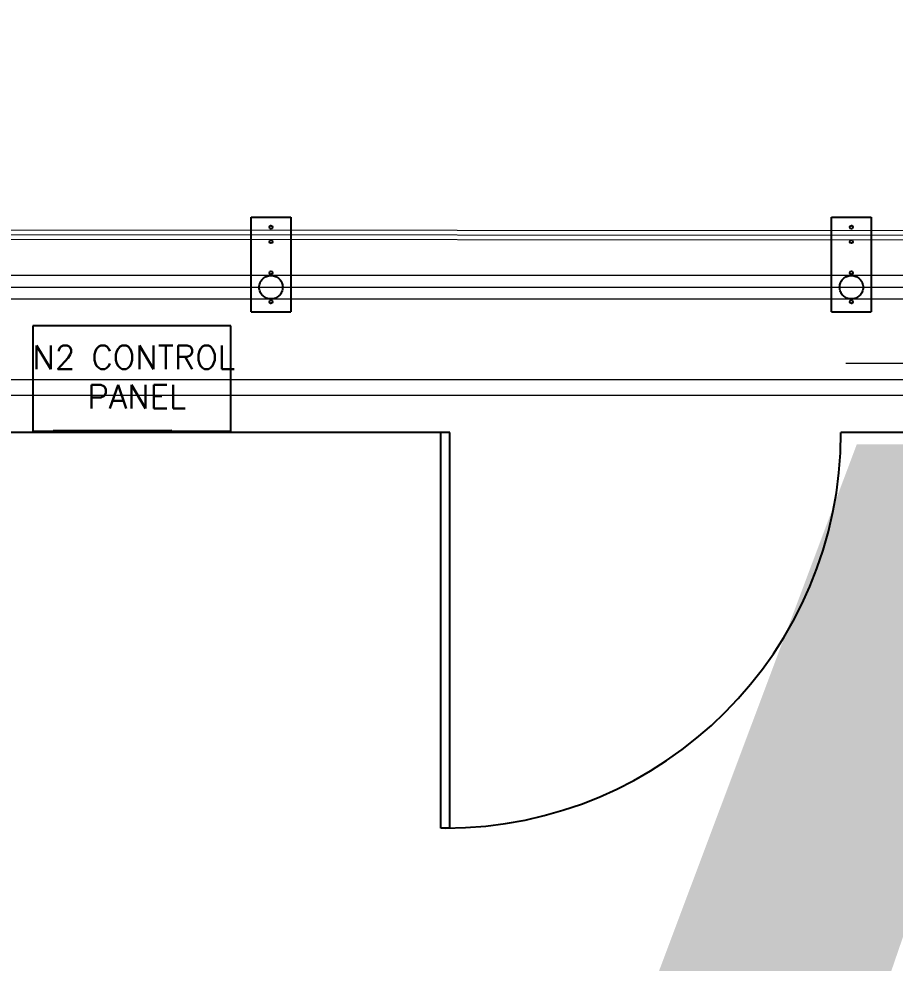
# Model space of a CAD drawing. Header units: metres. Extents: x 532250 to 532639, y 2674174 to 2674494.
# Drawn here: x 532443.9 to 532447.222, y 2674355.761 to 2674359.341 of the extents above; entities that cross this region are included whole.
import ezdxf

# ---------------------------------------------------------------- set-up
doc = ezdxf.new("R2010")
doc.units = ezdxf.units.M
doc.header["$MEASUREMENT"] = 0
for name, pattern in [('CABLEBUS$0$DASHED2', [0.375, 0.25, -0.125]), ('CENTER2', [1.125, 0.75, -0.125, 0.125, -0.125]), ('DASHED', [0.75, 0.5, -0.25])]:
    doc.linetypes.add(name, pattern=pattern)
doc.layers.add('IDT', color=7, linetype='Continuous')
doc.layers.add('MMS Block Numbering', color=7, linetype='Continuous')
doc.styles.add('Adani Regular', font='Adani Regular.ttf')
doc.styles.add('RomanS', font='romans.shx')
doc.linetypes.add('FOUNDATION LAYOUT$0$FENCELINE1', pattern='A,6.35,-2.54,[133,ltypeshp.shx,S=2.54,R=0,X=-2.54,Y=0],-2.54,25.4', length=36.83)

# ---------------------------------------------------------------- blocks, each defined once
blk = doc.blocks.new('IDT')
at = {"layer": 'IDT', "linetype": 'Continuous'}
for p, q in [((21.394, 23.9861), (21.4273, 23.9861)), ((21.394, 22.4861), (21.4273, 22.4861))]:
    blk.add_line(p, q, dxfattribs=at)
at = {"layer": 'IDT'}
for p, q in [((21.394, 23.9861), (21.394, 22.4861)), ((21.4273, 23.9861), (21.4273, 22.4861))]:
    blk.add_line(p, q, dxfattribs=at)
at = {"layer": 'IDT', "color": 7, "ltscale": 0.1}
for p, q in [((22.974, 22.4814), (22.224, 22.4814)), ((22.224, 22.4814), (22.224, 22.0814)), ((22.4475, 22.479), (22.8975, 22.4795)), ((22.974, 22.0814), (22.974, 22.4814)), ((22.224, 22.0814), (22.974, 22.0814))]:
    blk.add_line(p, q, dxfattribs=at)
at = {"layer": 'IDT', "color": 8, "linetype": 'DASHED', "lineweight": 0, "ltscale": 20}
for p, q in [((24.5371, 22.3446), (9.8927, 22.3446)), ((24.5371, 22.3446), (9.8927, 22.3446)), ((9.8927, 22.2246), (24.5371, 22.2246)), ((9.8927, 22.2246), (24.5371, 22.2246))]:
    blk.add_line(p, q, dxfattribs=at)
at = {"layer": 'IDT', "color": 8, "linetype": 'CENTER2', "lineweight": 0, "ltscale": 500}
blk.add_line((24.5271, 22.2846), (9.8927, 22.2846), dxfattribs=at)
blk.add_line((24.5271, 22.2846), (9.8927, 22.2846), dxfattribs=at)
at = {"layer": 'IDT', "color": 8}
for p, q in [((19.7964, 21.6694), (19.7964, 22.029)), ((19.9464, 22.029), (19.7964, 22.029)), ((19.7964, 21.6694), (19.7964, 22.029)), ((19.9464, 22.029), (19.7964, 22.029)), ((19.9464, 22.029), (19.9464, 21.6694)), ((19.9464, 22.029), (19.9464, 21.6694)), ((21.9964, 21.6694), (21.9964, 22.029)), ((22.1464, 22.029), (21.9964, 22.029)), ((21.9964, 21.6694), (21.9964, 22.029)), ((22.1464, 22.029), (21.9964, 22.029)), ((22.1464, 22.029), (22.1464, 21.6694)), ((22.1464, 22.029), (22.1464, 21.6694)), ((19.9464, 21.6694), (19.7964, 21.6694)), ((19.9464, 21.6694), (19.7964, 21.6694)), ((22.1464, 21.6694), (21.9964, 21.6694)), ((22.1464, 21.6694), (21.9964, 21.6694))]:
    blk.add_line(p, q, dxfattribs=at)
at = {"layer": 'IDT', "color": 0, "lineweight": 0}
for p, q in [((24.4411, 21.98), (15.733, 21.98)), ((24.4411, 21.98), (15.733, 21.98)), ((15.733, 21.891), (24.4411, 21.891)), ((15.733, 21.891), (24.4411, 21.891)), ((24.3163, 21.7517), (15.8584, 21.7583)), ((24.3163, 21.7517), (15.8584, 21.7583)), ((15.8584, 21.7243), (24.3163, 21.7177)), ((15.8584, 21.7243), (24.3163, 21.7177))]:
    blk.add_line(p, q, dxfattribs=at)
at = {"layer": 'IDT', "color": 0, "linetype": 'CENTER2', "lineweight": 0, "ltscale": 500}
for p, q in [((24.4411, 21.9355), (15.733, 21.9355)), ((24.4411, 21.9355), (15.733, 21.9355)), ((24.3163, 21.7347), (15.8584, 21.7413)), ((24.3163, 21.7347), (15.8584, 21.7413))]:
    blk.add_line(p, q, dxfattribs=at)
at = {"layer": 'IDT', "color": 7, "linetype": 'FOUNDATION LAYOUT$0$FENCELINE1', "ltscale": 0.01}
for points in [[(19.9107, 22.4854), (11.801, 22.4854), (11.801, 6.2104), (19.7314, 6.2104), (25.552, 6.2104), (25.552, 9.0601)], [(33.902, 18.4101), (33.9018, 22.4854), (21.4107, 22.4854)]]:
    blk.add_lwpolyline(points, dxfattribs=at)
at = {"layer": 'IDT', "color": 8}
for centre in [(19.8714, 21.9905), (19.8714, 21.9905), (22.0714, 21.9905), (22.0714, 21.9905), (19.8714, 21.8805), (19.8714, 21.8805), (22.0714, 21.8805), (22.0714, 21.8805), (19.8714, 21.7629), (19.8714, 21.7629), (22.0714, 21.7629), (22.0714, 21.7629), (19.8714, 21.7079), (19.8714, 21.7079), (22.0714, 21.7079), (22.0714, 21.7079)]:
    blk.add_circle(centre, 0.006, dxfattribs=at)
at = {"layer": 'IDT', "color": 8, "linetype": 'CABLEBUS$0$DASHED2', "ltscale": 100}
for centre in [(19.8714, 21.9355), (19.8714, 21.9355), (22.0714, 21.9355), (22.0714, 21.9355)]:
    blk.add_circle(centre, 0.0445, dxfattribs=at)
at = {"layer": 'IDT'}
blk.add_arc((21.4107, 22.4861), 1.5, 90, 180, dxfattribs=at)
at = {"layer": 'IDT', "color": 7, "style": 'RomanS'}
for s, p in [(' PANEL', (22.8283, 22.3958)), ('N2 CONTROL', (22.9753, 22.2458))]:
    blk.add_text(s, height=0.09, rotation=180, dxfattribs=at).set_placement(p)

msp = doc.modelspace()

# ---------------------------------------------------------------- block references
at = {"layer": 'IDT', "color": 8, "rotation": 180}
msp.add_blockref('IDT', (532466.9273, 2674380.2589), dxfattribs=at)

# ---------------------------------------------------------------- texts
at = {"layer": 'MMS Block Numbering', "insert": (532457.6223, 2674347.6731), "char_height": 7.5, "attachment_point": 5, "style": 'Adani Regular'}
msp.add_mtext_dynamic_manual_height_columns('A16a-\\PBL-03', width=41.53538, gutter_width=1, heights=[0], dxfattribs=at)

doc.saveas('drawing.dxf')
